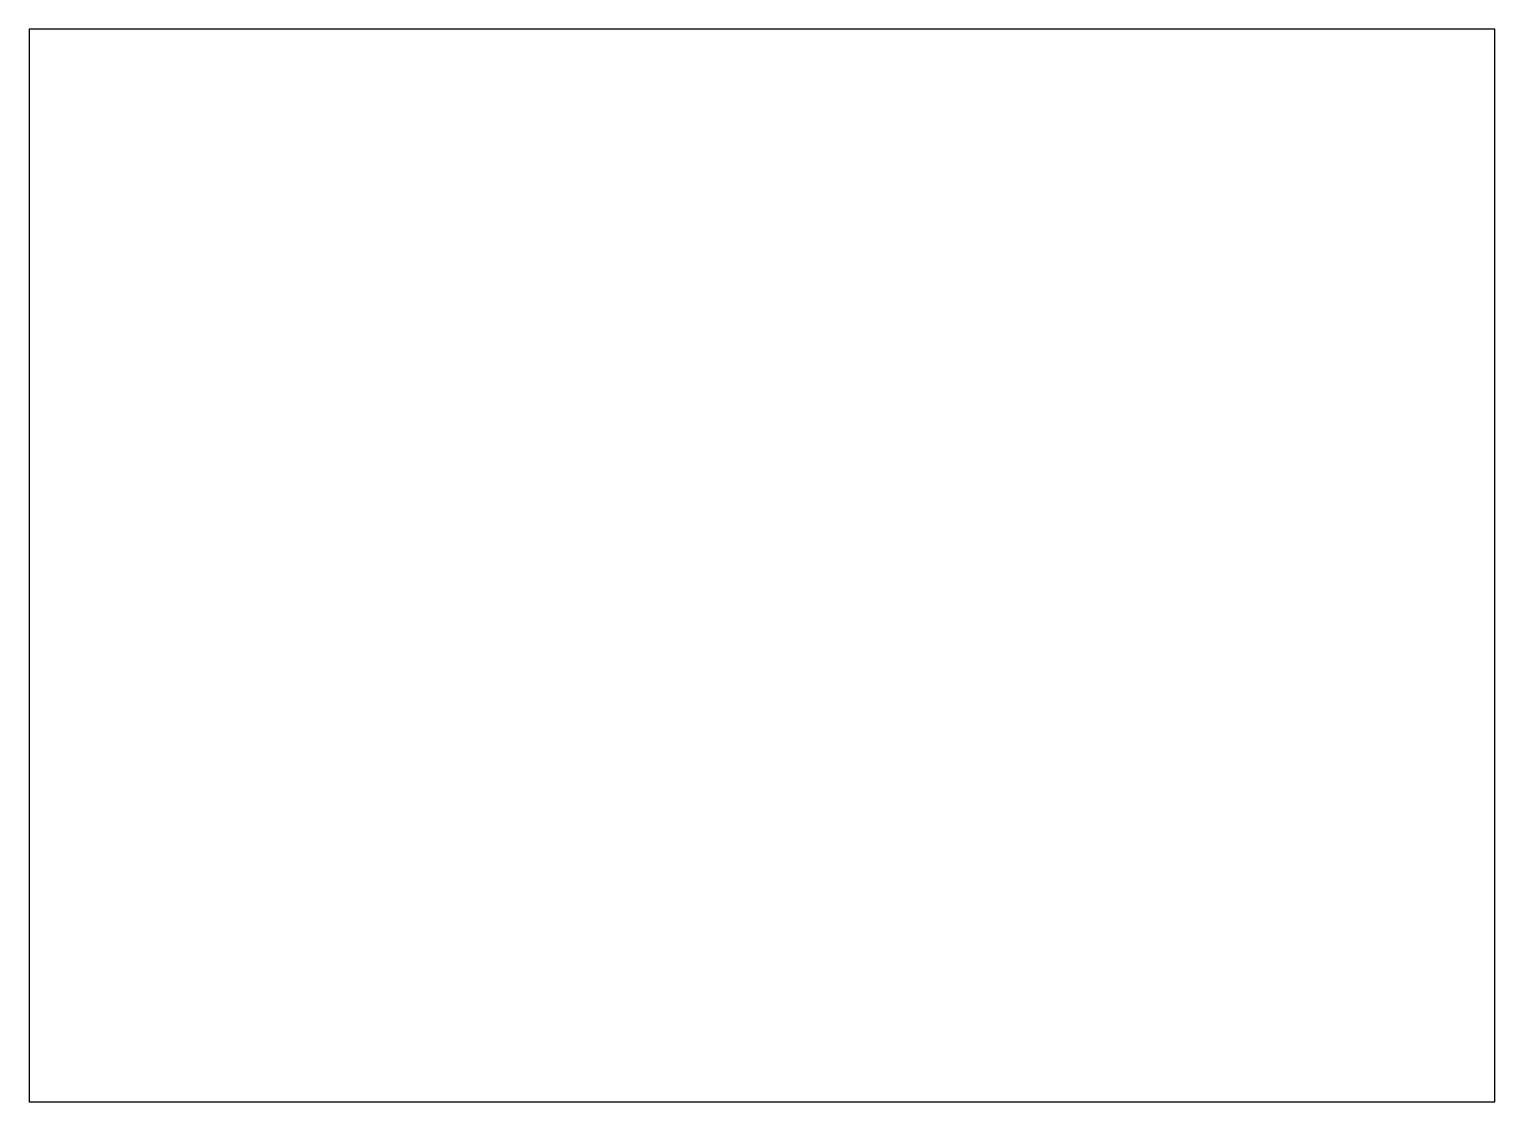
# Model space of a CAD drawing. Extents: x -49 to 54, y -38 to 38.
import ezdxf

# ---------------------------------------------------------------- set-up
doc = ezdxf.new("R2010")
doc.units = 0
doc.layers.add('CONDUCTIVE_LAYER_BACK_LAYER', color=2, linetype='CONTINUOUS')
doc.layers.add('OUTLINE', color=7, linetype='CONTINUOUS')

msp = doc.modelspace()

# ---------------------------------------------------------------- linework, layer by layer
at = {"layer": 'CONDUCTIVE_LAYER_BACK_LAYER'}
msp.add_lwpolyline([(-49.4, -38), (54.4, -38), (54.4, 38), (-49.4, 38)], close=True, dxfattribs=at)
at = {"layer": 'OUTLINE'}
msp.add_lwpolyline([(-49.4, -38), (54.4, -38), (54.4, 38), (-49.4, 38)], close=True, dxfattribs=at)

doc.saveas('drawing.dxf')
